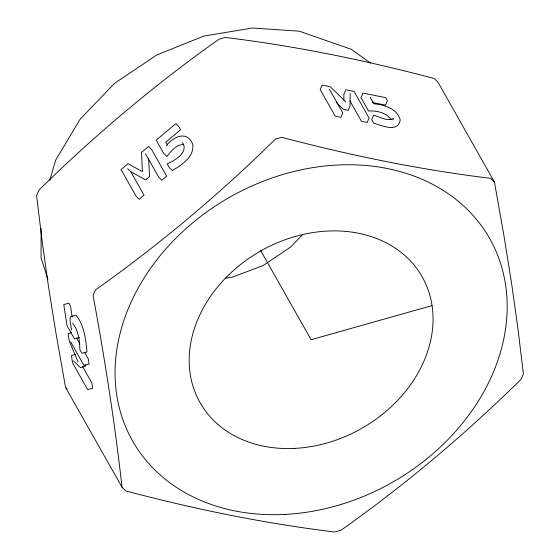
<?xml version="1.0" encoding="UTF-8"?>
<svg xmlns="http://www.w3.org/2000/svg" width="560" height="560" viewBox="0 0 560 560"><rect width="100%" height="100%" fill="white"/><g stroke="black" fill="none" stroke-linecap="round" stroke-linejoin="round"><path stroke-width="0.84" d="M41.125 228.263L41.034 257.796L47.901 279.342M350.161 93.394L350.098 105.875L348.145 110.32L343.532 109.41L336.147 102.193M343.84 100.247L343.917 94.227L345.87 89.789L354.039 91.392L369.124 118.062L367.171 122.5L361.536 121.394L349.923 100.877M49.798 180.166L55.664 160.188L80.094 119.217L114.569 83.335L156.737 54.992L203.742 36.113L252.364 28L299.292 31.192L351.26 49.308L370.503 63M392.889 119.924L393.54 118.447C387.387 121.828 379.694 116.774 373.66 115.143L371.707 119.581L373.779 123.242C381.997 125.377 397.936 133.252 400.225 119.917C397.481 108.892 384.083 104.51 373.898 103.824L370.188 97.265M166.404 145.698C173.166 136.507 187.733 130.018 192.801 144.662C194.194 156.975 181.622 165.053 172.354 170.562L169.274 167.545L167.202 163.884C174.615 160.713 188.881 152.313 182.595 142.618M302.148 235.102L290.773 246.939L262.948 265.643L232.764 277.018L225.876 278.166M71.519 332.703L68.159 333.655L69.293 341.152L78.057 361.921M79.548 337.463L74.508 338.884L66.934 325.493L63.777 304.57L68.817 303.149L70.532 306.187L72.163 317.016M75.656 354.298L71.456 355.488L72.583 362.957L87.668 389.627L92.708 388.206L91.931 383.054L82.474 366.338M432.054 305.585L311.115 339.717L260.498 250.257M183.162 144.452C175.98 144.732 170.954 151.375 166.859 156.527L163.779 153.503L156.198 140.112L175.826 123.662L178.906 126.686L180.621 129.717L165.774 142.163L167.426 145.075M372.337 102.515L385.469 105.091L387.429 100.653L385.707 97.615L362.929 93.142L360.969 97.58L368.55 110.978C376.586 110.607 386.316 112.455 391.097 119.63M72.597 323.239C78.519 330.288 79.597 340.662 79.863 349.643L81.935 353.304L86.968 351.883C85.792 339.311 84.238 325.038 75.936 315.126L70.896 316.547L70.119 317.793L70.168 321.615L71.589 329.994M127.638 168.623L130.718 171.64L145.607 179.893L149.576 176.561L148.617 158.445M345.716 101.829L330.267 86.723L322.126 85.127L320.173 89.565L335.258 116.235L340.865 117.334L342.818 112.896L329.49 89.334M73.563 360.92L80.402 367.591L85.442 366.163L85.19 364.469M494.466 182.07L490.651 178.332C420.105 169.757 350.399 155.463 281.729 137.291L275.485 139.048C219.604 194.019 159.523 244.615 95.508 289.856L93.079 295.365C104.783 358.981 114.863 422.912 122.017 487.214L125.839 490.952C194.509 509.131 264.215 523.425 334.754 532L340.998 530.236C405.02 484.988 465.101 434.392 520.982 379.428L523.404 373.926L517.79 327.586L511.455 282.443L503.832 235.046L494.466 182.07L437.983 82.236L434.161 78.491C365.491 60.319 295.785 46.025 225.246 37.45L219.002 39.214C154.98 84.455 94.899 135.051 39.018 190.022L36.596 195.524L42.21 241.864L48.545 287L56.168 334.404L65.534 387.373L122.017 487.214M66.08 387.912L67.172 388.976M145.446 153.699L158.774 177.261L161.854 180.278L166.712 176.211L151.62 149.541L148.54 146.524L141.505 152.418L142.436 171.654L128.058 163.688L121.051 169.561L136.136 196.231L139.223 199.248L144.046 195.202L130.718 171.64M76.552 338.156L79.905 344.085M84.518 352.233L88.291 358.897L89.068 364.077L84.028 365.498L70.7 341.936M294.868 448.371A127.645 102.074 -29.5 0 0 423.899 280.007A127.645 102.074 -29.5 0 0 214.578 290.787A127.645 102.074 -29.5 0 0 294.868 448.371M284.998 514.416A205.233 164.122 -29.5 0 0 492.45 243.705A205.233 164.122 -29.5 0 0 155.897 261.044A205.233 164.122 -29.5 0 0 284.998 514.416"/></g></svg>
